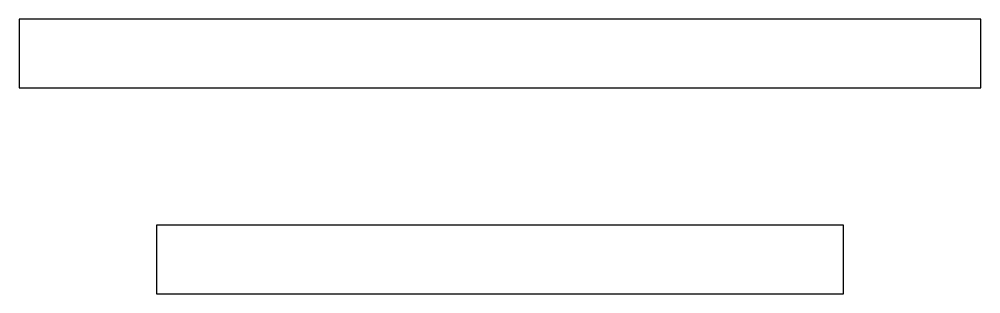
# Model space of a CAD drawing. Extents: x 4 to 11, y 4.5 to 6.5.
import ezdxf

# ---------------------------------------------------------------- set-up
doc = ezdxf.new("R2010")
doc.units = 0
doc.header["$MEASUREMENT"] = 0

msp = doc.modelspace()

# ---------------------------------------------------------------- linework, layer by layer
at = {"color": 3, "extrusion": (0, 0.998752, 0.049938), "elevation": 6.4919}
msp.add_lwpolyline([(-11, -0.3246), (-4, -0.3246), (-4, 9.6879), (-11, 9.6879)], close=True, dxfattribs=at)
at = {"color": 2, "extrusion": (0, -0.998752, 0.049938), "elevation": -4.4944}
msp.add_lwpolyline([(5, 0.2247), (10, 0.2247), (10, 10.2372), (5, 10.2372)], close=True, dxfattribs=at)

doc.saveas('drawing.dxf')
